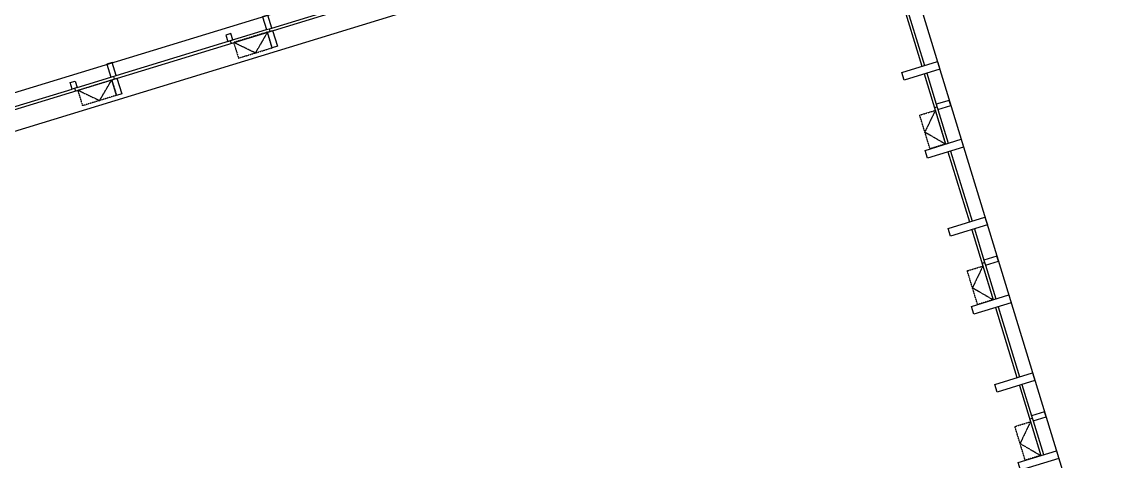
# Model space of a CAD drawing. Header units: millimetres. Extents: x 21381 to 114606, y 239 to 74283.
# Drawn here: x 38184 to 58137, y 34918 to 43019 of the extents above; entities that cross this region are included whole.
import ezdxf

# ---------------------------------------------------------------- set-up
doc = ezdxf.new("R2010")
doc.units = ezdxf.units.MM
doc.linetypes.add('HIDDEN2', pattern=[4.7625, 3.175, -1.5875])
doc.layers.add('DLN210__', color=8, linetype='Continuous')
doc.layers.add('DLN314__', color=8, linetype='Continuous')

msp = doc.modelspace()

# ---------------------------------------------------------------- linework, layer by layer
at = {"layer": 'DLN210__'}
for p, q in [((25555, 37893), (54172, 46642)), ((25356, 37518), (53949, 46260)), ((25103, 37044), (54060, 45897)), ((42794, 42902), (45567, 43750)), ((54426, 43504), (54821, 42213)), ((54665, 43577), (58137, 32221)), ((54378, 43489), (54773, 42198)), ((39925, 42025), (42698, 42872)), ((39207, 41805), (39829, 41995)), ((54817, 42055), (55211, 40764)), ((54864, 42069), (55040, 41496)), ((37056, 41147), (39112, 41776)), ((55069, 41400), (55259, 40778)), ((55255, 40620), (55650, 39329)), ((55303, 40635), (55698, 39344)), ((55694, 39186), (56088, 37895)), ((55741, 39201), (55917, 38627)), ((55946, 38531), (56136, 37910)), ((56132, 37751), (56527, 36460)), ((56180, 37766), (56575, 36475)), ((56571, 36317), (56965, 35026)), ((56619, 36332), (56794, 35758)), ((56823, 35662), (57013, 35041))]:
    msp.add_line(p, q, dxfattribs=at)
at = {"layer": 'DLN314__'}
for p, q in [((42746, 42887), (42760, 42839)), ((42029, 42668), (42043, 42620)), ((39877, 42010), (39891, 41962)), ((39160, 41791), (39174, 41743)), ((55054, 41448), (55007, 41433)), ((55932, 38579), (55884, 38564)), ((56809, 35710), (56761, 35695))]:
    msp.add_line(p, q, dxfattribs=at)
for points in [[(42721, 43141), (42625, 43111), (42698, 42872), (42794, 42902)], [(42040, 42802), (41944, 42773), (41981, 42653), (42076, 42682)], [(42896, 42567), (42800, 42538), (42713, 42825), (42808, 42854)], [(39852, 42264), (39756, 42234), (39829, 41995), (39925, 42025)], [(54446, 41942), (54403, 42085), (55060, 42286), (55103, 42143)], [(39075, 41896), (39171, 41925), (39207, 41805), (39112, 41776)], [(40027, 41690), (39931, 41661), (39844, 41947), (39939, 41977)], [(55069, 41400), (55308, 41473), (55279, 41569), (55040, 41496)], [(55542, 40708), (54875, 40504), (54832, 40648), (55498, 40852)], [(55260, 39210), (55937, 39417), (55981, 39274), (55303, 39067)], [(55946, 38531), (56185, 38604), (56156, 38700), (55917, 38627)], [(56419, 37839), (55732, 37629), (55689, 37773), (56375, 37983), (56419, 37839), (56419, 37839)], [(56858, 36405), (56160, 36191), (56117, 36335), (56814, 36548), (56858, 36405), (56858, 36405)], [(56823, 35662), (57062, 35735), (57033, 35831), (56794, 35758)], [(57296, 34970), (57296, 34970), (56589, 34754), (56546, 34898), (57252, 35114), (57296, 34970)]]:
    msp.add_lwpolyline(points, close=True, dxfattribs=at)
at = {"layer": 'DLN314__', "linetype": 'HIDDEN2', "ltscale": 0.05}
for points in [[(42713, 42825), (42091, 42635), (42179, 42348), (42800, 42538)], [(39222, 41757), (39844, 41947), (39931, 41661), (39310, 41471)], [(55021, 41385), (55211, 40764), (54924, 40676), (54734, 41298)], [(55898, 38516), (56088, 37895), (55801, 37807), (55611, 38429)], [(56775, 35648), (56965, 35026), (56679, 34938), (56489, 35560)]]:
    msp.add_lwpolyline(points, close=True, dxfattribs=at)
for points in [[(42713, 42825), (42490, 42443), (42091, 42635)], [(39222, 41757), (39621, 41566), (39844, 41947)], [(55021, 41385), (54829, 40987), (55211, 40764)], [(55898, 38516), (55706, 38118), (56088, 37895)], [(56775, 35648), (56584, 35249), (56965, 35026)]]:
    msp.add_lwpolyline(points, dxfattribs=at)

doc.saveas('drawing.dxf')
